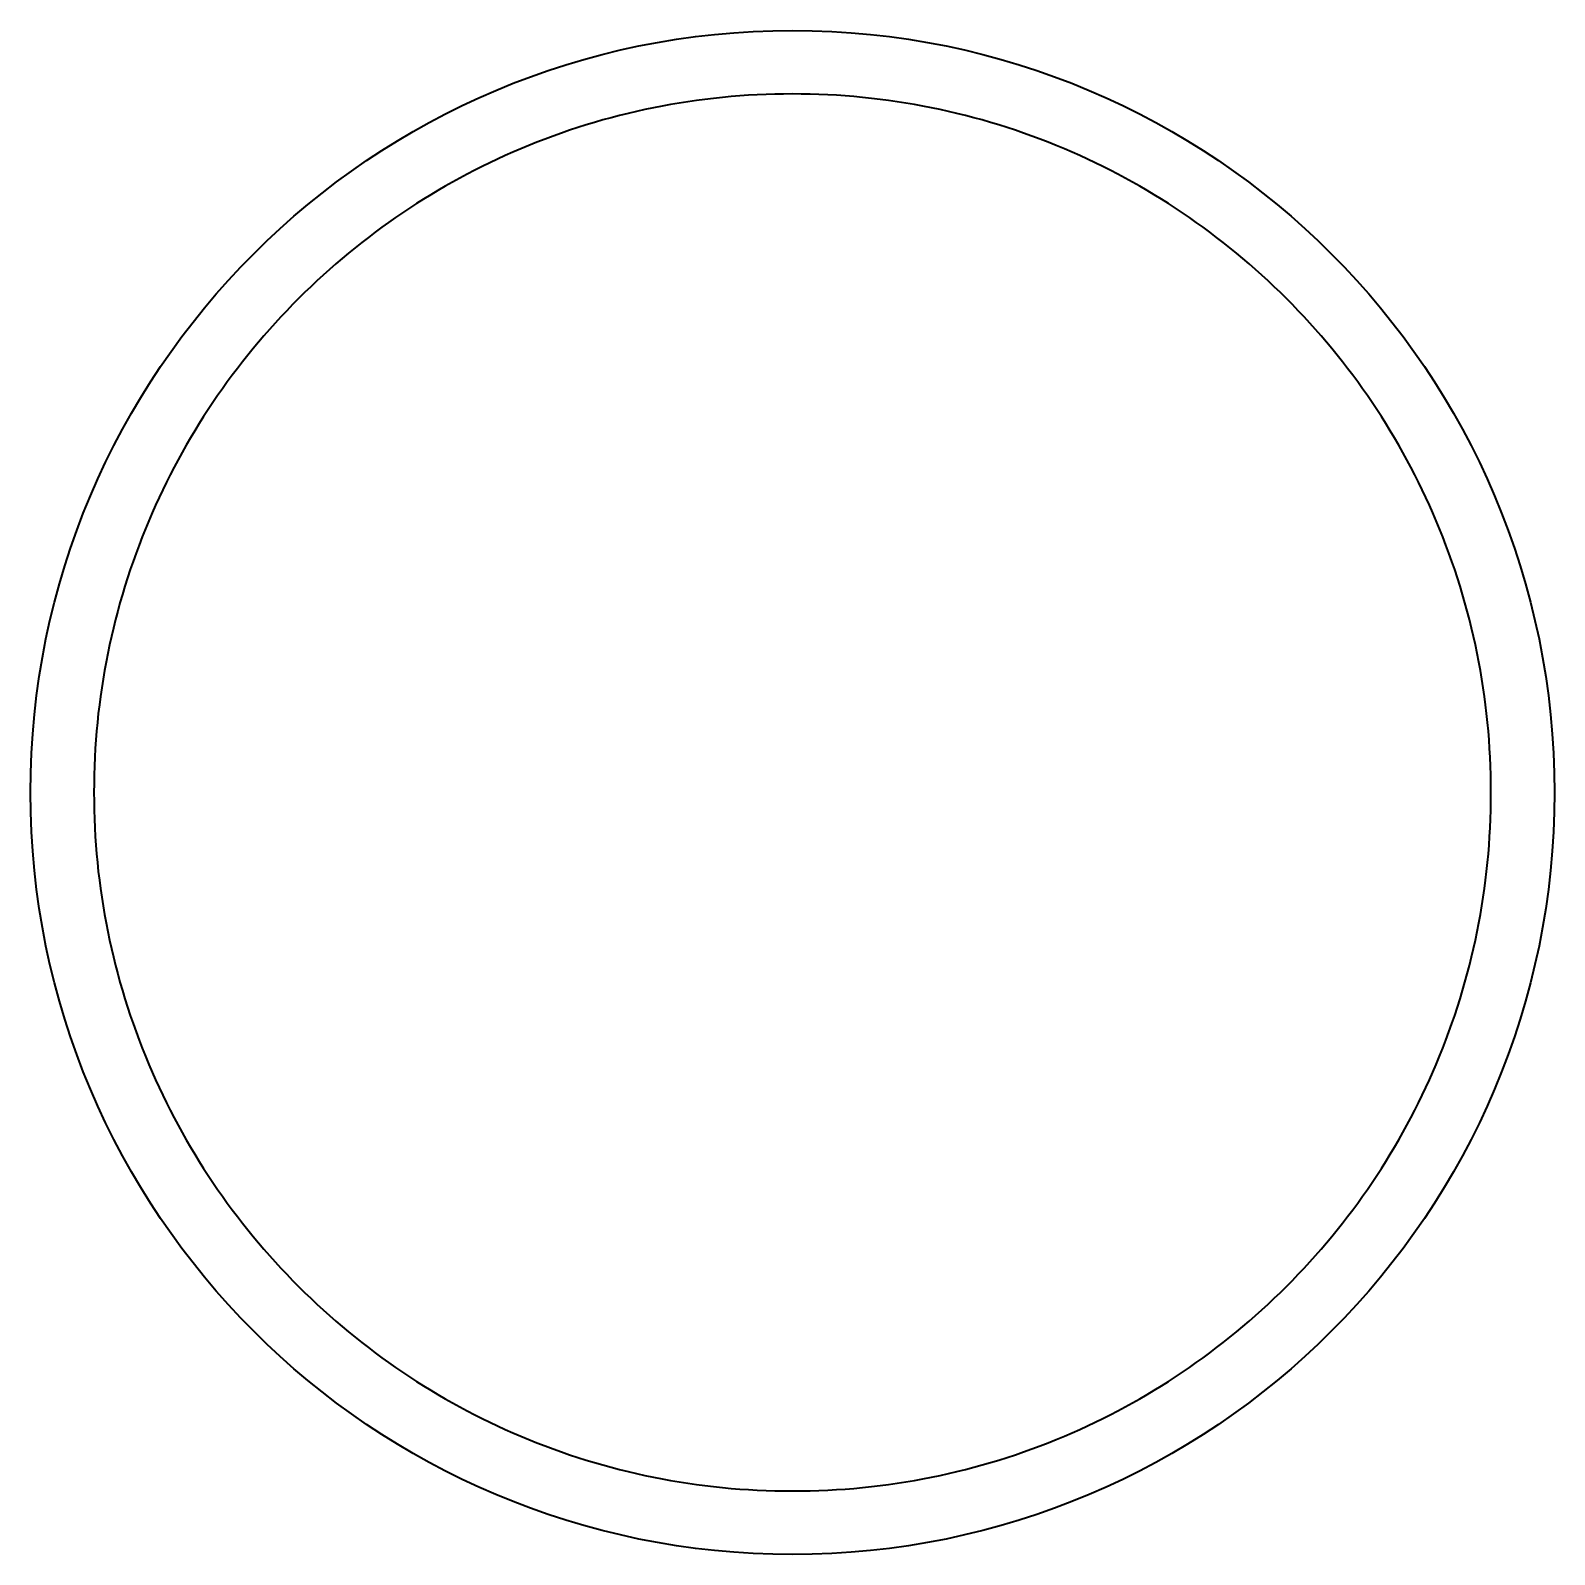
# Model space of a CAD drawing. Header units: inches. Extents: x 6.4 to 30.5, y 3.1 to 18.5.
# Drawn here: x 18.48 to 30.48, y 3.09 to 15.09 of the extents above; entities that cross this region are included whole.
import ezdxf

# ---------------------------------------------------------------- set-up
doc = ezdxf.new("R2010")
doc.units = ezdxf.units.IN
doc.header["$MEASUREMENT"] = 0
doc.layers.add('Design', color=7, linetype='Continuous', lineweight=0)

msp = doc.modelspace()

# ---------------------------------------------------------------- linework, layer by layer
at = {"layer": 'Design', "color": 190, "lineweight": 35, "true_color": 0x6400ff}
for points, knots in [([(24.48, 15.095), (21.167, 15.095), (18.48, 12.408), (18.48, 9.095), (18.48, 5.781), (21.167, 3.095), (24.48, 3.095), (27.794, 3.095), (30.48, 5.781), (30.48, 9.095), (30.48, 12.408), (27.794, 15.095), (24.48, 15.095)], [0, 0, 0, 0, 1, 1, 1, 2, 2, 2, 3, 3, 3, 4, 4, 4, 4]), ([(28.369, 5.206), (27.864, 4.7), (27.276, 4.304), (26.621, 4.027), (25.943, 3.74), (25.223, 3.595), (24.48, 3.595), (23.738, 3.595), (23.017, 3.74), (22.34, 4.027), (21.685, 4.304), (21.096, 4.7), (20.591, 5.206), (20.086, 5.711), (19.689, 6.299), (19.412, 6.954), (19.126, 7.632), (18.98, 8.352), (18.98, 9.095), (18.98, 9.837), (19.126, 10.558), (19.412, 11.235), (19.689, 11.89), (20.086, 12.479), (20.591, 12.984), (21.096, 13.489), (21.685, 13.886), (22.34, 14.163), (23.017, 14.449), (23.738, 14.595), (24.48, 14.595), (25.223, 14.595), (25.943, 14.449), (26.621, 14.163), (27.276, 13.886), (27.864, 13.489), (28.369, 12.984), (28.875, 12.479), (29.271, 11.89), (29.548, 11.235), (29.835, 10.558), (29.98, 9.837), (29.98, 9.095), (29.98, 8.352), (29.835, 7.632), (29.548, 6.954), (29.271, 6.299), (28.875, 5.711), (28.369, 5.206)], [0, 0, 0, 0, 1, 1, 1, 2, 2, 2, 3, 3, 3, 4, 4, 4, 5, 5, 5, 6, 6, 6, 7, 7, 7, 8, 8, 8, 9, 9, 9, 10, 10, 10, 11, 11, 11, 12, 12, 12, 13, 13, 13, 14, 14, 14, 15, 15, 15, 16, 16, 16, 16])]:
    msp.add_open_spline(points, degree=3, knots=knots, dxfattribs=at)

doc.saveas('drawing.dxf')
